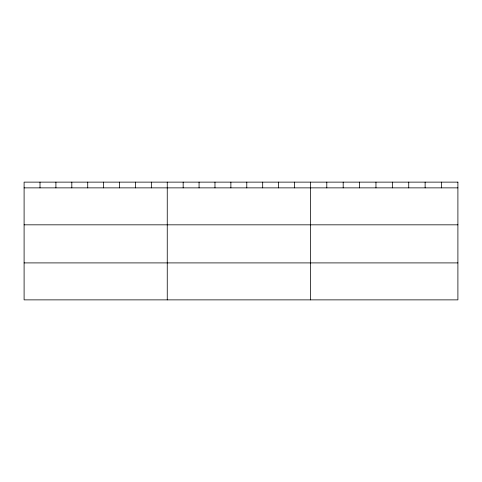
<?xml version="1.0" encoding="UTF-8"?>
<svg xmlns="http://www.w3.org/2000/svg" width="482" height="482" viewBox="0 0 482 482"><rect width="100%" height="100%" fill="white"/><g stroke="black" fill="none" stroke-linecap="round" stroke-linejoin="round"><path stroke-width="0.72" d="M24.1 187.866L457.9 187.866M24.1 224.829L457.9 224.829M24.1 262.907L457.9 262.907M441.512 182.13L441.512 187.866M425.124 182.13L425.124 187.866M408.736 182.13L408.736 187.866M392.348 182.13L392.348 187.866M375.96 182.13L375.96 187.866M359.572 182.13L359.572 187.866M343.184 182.13L343.184 187.866M326.796 182.13L326.796 187.866M310.408 182.13L310.408 299.87M294.502 182.13L294.502 187.866M278.596 182.13L278.596 187.866M262.69 182.13L262.69 187.866M246.784 182.13L246.784 187.866M230.878 182.13L230.878 187.866M214.972 182.13L214.972 187.866M199.066 182.13L199.066 187.866M183.16 182.13L183.16 187.866M167.254 182.13L167.254 299.87M151.348 182.13L151.348 187.866M135.442 182.13L135.442 187.866M119.536 182.13L119.536 187.866M103.63 182.13L103.63 187.866M87.724 182.13L87.724 187.866M71.818 182.13L71.818 187.866M55.912 182.13L55.912 187.866M40.006 182.13L40.006 187.866M457.9 182.13L24.1 182.13L24.1 299.87L457.9 299.87L457.9 182.13"/></g></svg>
